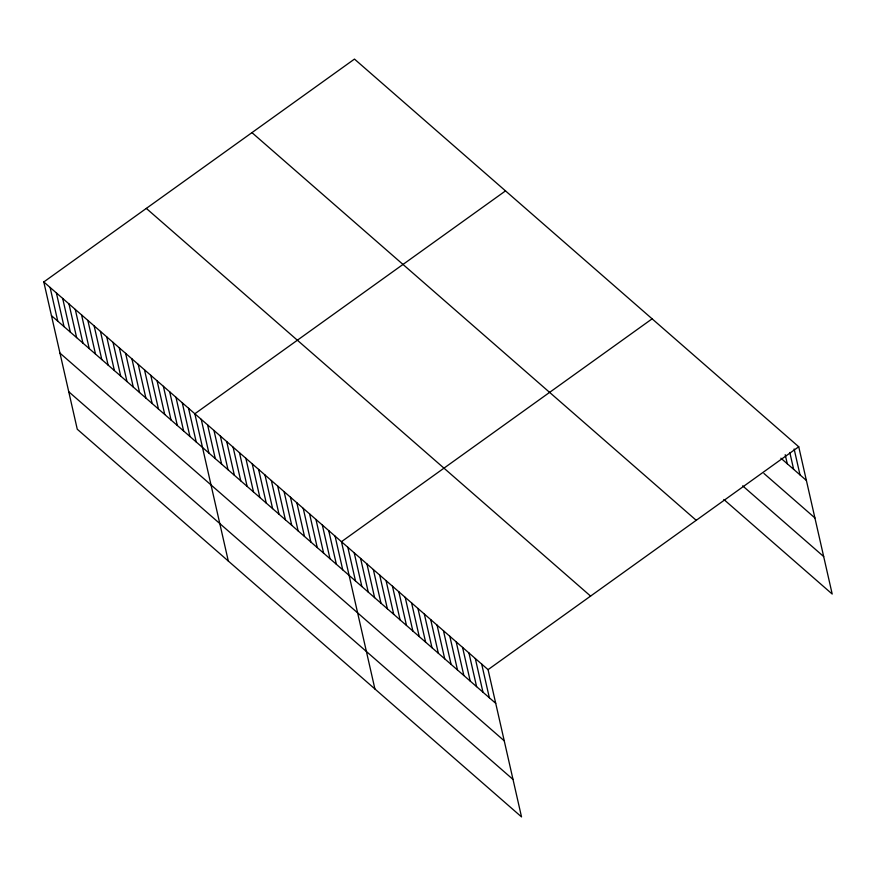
<?xml version="1.0" encoding="UTF-8"?>
<svg xmlns="http://www.w3.org/2000/svg" width="876" height="876" viewBox="0 0 876 876"><rect width="100%" height="100%" fill="white"/><g stroke="black" fill="none" stroke-linecap="round" stroke-linejoin="round"><path stroke-width="1.31" d="M43.8 281.952L488.063 669.647L521.527 816.914L77.263 429.229L43.8 281.952L354.473 59.086L798.737 446.771L832.2 594.048L723.839 499.484M505.518 190.891L194.855 413.768L228.308 561.045M652.127 318.831L341.454 541.707L374.917 688.985M488.063 669.647L798.737 446.771M780.899 458.203L806.391 480.453M763.916 473.434L814.91 517.935M742.64 485.841L823.681 556.556M251.949 132.626L696.223 520.311M146.325 208.411L590.588 596.096M51.454 315.645L495.717 703.329M59.973 353.127L504.237 740.811M68.744 391.747L513.007 779.432M794.127 448.983L800.018 474.891M789.813 452.487L793.645 469.328M785.214 454.699L787.272 463.765M481.69 664.085L489.345 697.767M475.318 658.522L482.972 692.204M468.945 652.959L476.599 686.642M462.572 647.397L470.226 681.079M456.199 641.834L463.853 675.516M449.826 636.272L457.48 669.954M443.453 630.709L451.096 664.391M437.069 625.146L444.723 658.829M430.696 619.584L438.35 653.266M424.323 614.021L431.977 647.703M417.951 608.459L425.605 642.141M411.578 602.896L419.232 636.578M405.205 597.333L412.859 631.016M398.832 591.771L406.486 625.453M392.459 586.208L400.102 619.89M386.075 580.646L393.729 614.328M379.702 575.083L387.356 608.765M373.329 569.52L380.983 603.203M366.956 563.958L374.61 597.64M360.584 558.395L368.238 592.077M354.211 552.833L361.865 586.515M347.838 547.27L355.492 580.952M335.081 536.145L342.735 569.827M328.708 530.582L336.362 564.264M322.335 525.02L329.989 558.702M315.962 519.457L323.616 553.139M309.589 513.894L317.243 547.577M303.216 508.332L310.87 542.014M296.844 502.769L304.498 536.451M290.46 497.207L298.114 530.889M284.087 491.644L291.741 525.326M277.714 486.081L285.368 519.764M271.341 480.519L278.995 514.201M264.968 474.956L272.622 508.638M258.595 469.394L266.249 503.076M252.222 463.831L259.876 497.513M245.849 458.268L253.503 491.951M239.466 452.706L247.12 486.388M233.093 447.143L240.747 480.825M226.72 441.581L234.374 475.263M220.347 436.018L228.001 469.7M213.974 430.455L221.628 464.138M207.601 424.893L215.255 458.575M201.228 419.33L208.882 453.012M188.559 408.282L196.213 441.964M182.263 402.785L189.917 436.467M175.966 397.288L183.621 430.981M169.681 391.802L177.324 425.484M163.385 386.305L171.039 419.987M157.089 380.819L164.743 414.501M150.792 375.322L158.446 409.004M144.496 369.836L152.15 403.518M138.211 364.339L145.865 398.022M131.915 358.842L139.569 392.536M125.618 353.356L133.272 387.039M119.322 347.86L126.976 381.542M113.037 342.374L120.68 376.056M106.741 336.877L114.395 370.559M100.444 331.391L108.098 365.073M94.148 325.894L101.802 359.576M87.852 320.397L95.506 354.09M81.567 314.911L89.221 348.593M75.27 309.414L82.924 343.096M68.974 303.928L76.628 337.61M62.678 298.431L70.332 332.113M56.392 292.945L64.036 326.628M50.096 287.448L57.75 321.131"/></g></svg>
